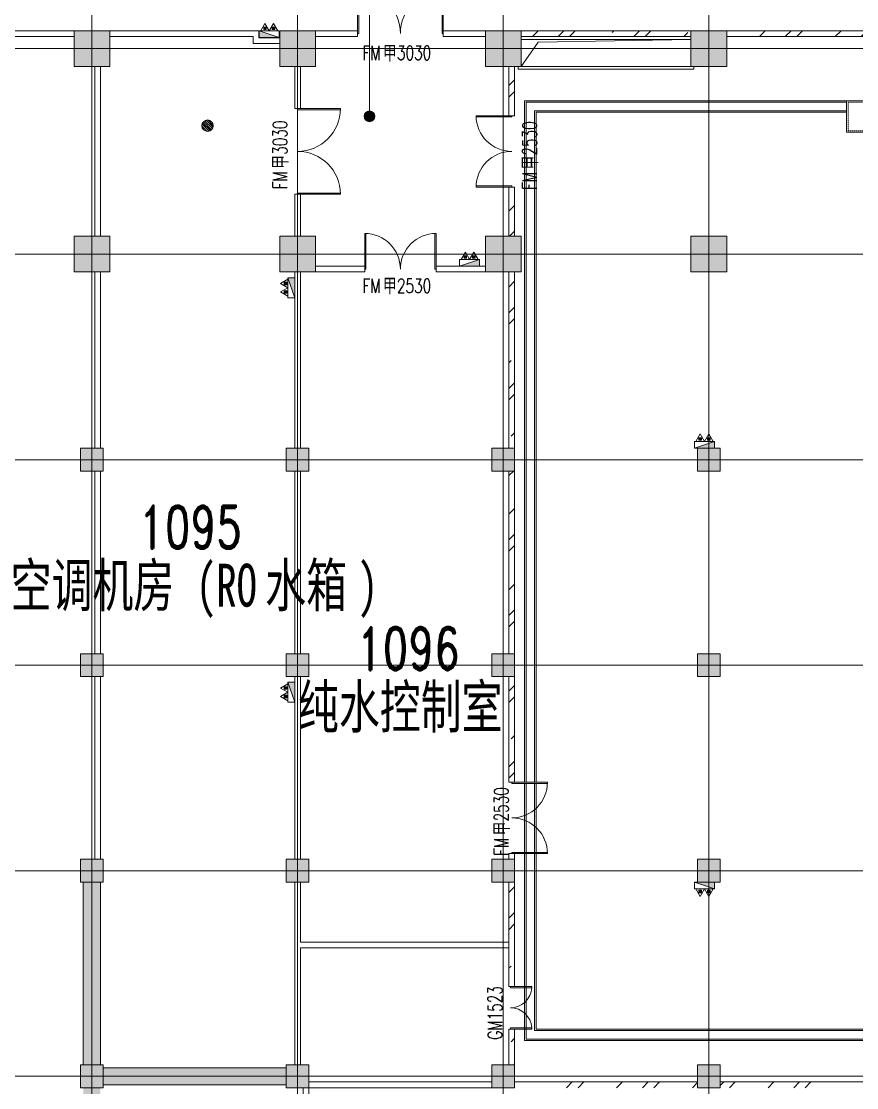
# Model space of a CAD drawing. Header units: millimetres. Extents: x -76632 to 443185, y -33181 to 192400.
# Drawn here: x 91130 to 120375, y 78800 to 116156 of the extents above; entities that cross this region are included whole.
import ezdxf

# ---------------------------------------------------------------- set-up
doc = ezdxf.new("R2010")
doc.units = ezdxf.units.MM
doc.linetypes.add('划线', pattern=[6.36, 3.18, -3.18])
doc.linetypes.add('轴网线', pattern=[22.04, 18.38, -1.83, 0, -1.83])
doc.layers.get('0').update_dxf_attribs({"color": 8})
doc.layers.get('Defpoints').update_dxf_attribs({"color": 8})
for name, color, linetype, lineweight in [('A-ANNO-DIMS', 8, 'Continuous', 9), ('A-AREA-IDEN', 8, 'Continuous', 9), ('A-DETL-GENF', 8, 'Continuous', 18), ('A-DOOR', 8, 'Continuous', 5), ('A-DOOR-IDEN', 8, 'Continuous', 9), ('A-DOOR-OPNG', 8, 'Continuous', 5), ('A-GENM', 8, 'Continuous', 5), ('A-WALL', 8, 'Continuous', 5), ('A-WALL-PATT', 8, 'Continuous', 9), ('L-SITE', 8, 'Continuous', 5), ('M-EQPM', 8, 'Continuous', 5), ('P-PIPE', 8, 'Continuous', 5), ('S-BEAM', 8, 'Continuous', 5), ('S-COLS', 8, 'Continuous', 5), ('S-GRID', 8, 'Continuous', 9)]:
    doc.layers.add(name, color=color, linetype=linetype, lineweight=lineweight)
doc.styles.add('RomanD', font='romand__.ttf', dxfattribs={"width": 0.7, "height": 1500})
doc.styles.add('RomanD_1', font='romand__.ttf', dxfattribs={"width": 0.7, "height": 500})
doc.styles.add('RomanD_6', font='romand__.ttf', dxfattribs={"width": 0.65, "height": 350})
doc.styles.add('仿宋_2', font='simfang.ttf', dxfattribs={"width": 0.7, "height": 1500})
doc.styles.add('微软雅黑', font='Microsoft YaHei.ttf', dxfattribs={"width": 0.7, "height": 500})
doc.dimstyles.new('0_5', dxfattribs={"dimscale": 304.8, "dimtxt": 351.251157, "dimasz": 0, "dimexe": 0.82021, "dimexo": 0.0625, "dimgap": 0, "dimtad": 1, "dimdec": 0, "dimzin": 0, "dimdsep": 46, "dimtxsty": 'RomanD_6', "dimblk1": 'NONE', "dimblk2": 'NONE', "dimsah": 1, "dimcen": 0.09, "dimazin": 0, "dimtfac": 1, "dimtdec": 4, "dimtix": 1, "dimtmove": 0, "dimatfit": 3, "dimfxl": 0.82021, "dimfxlon": 1, "dimtvp": 1, "dimtolj": 1, "dimtzin": 0, "dimlwd": 18, "dimlwe": 18, "dimarcsym": 2})
doc.dimstyles.new('0_7mm', dxfattribs={"dimscale": 304.8, "dimtxt": 351.251157, "dimasz": 0.82021, "dimexe": 1.64042, "dimexo": 0.0625, "dimgap": 0, "dimtad": 1, "dimdec": 0, "dimzin": 0, "dimdsep": 46, "dimtxsty": 'RomanD_6', "dimblk1": 'OBLIQUE', "dimblk2": 'OBLIQUE', "dimsah": 1, "dimcen": 0.09, "dimazin": 0, "dimtfac": 1, "dimtdec": 4, "dimtix": 1, "dimtmove": 0, "dimatfit": 3, "dimfxl": 1.64042, "dimfxlon": 1, "dimtvp": 1, "dimtolj": 1, "dimtzin": 0, "dimlwd": 18, "dimlwe": 18, "dimarcsym": 2})
pattern_1 = [(45, (-4e-09, 0), (-1325.825, 1325.825), []), (45, (-4e-09, 400), (-1325.825, 1325.825), []), (45, (-4e-09, 1300), (-1325.825, 1325.825), [1875, -625])]

# ---------------------------------------------------------------- blocks, each defined once
blk = doc.blocks.new('X-ST-F3-01-C-001_HLP2_rvt-1-LAY-1F-1_500-A')
at = {"layer": 'S-COLS', "true_color": 0x808080}
for points in [[(94225, 114575), (94225, 115825), (92975, 115825), (92975, 114575), (93900, 114575)], [(100735, 114575), (101425, 114575), (101425, 115825), (100175, 115825), (100175, 114575)], [(108625, 114575), (108625, 115825), (107375, 115825), (107375, 114575)], [(114575, 114575), (115825, 114575), (115825, 115825), (114575, 115825), (114575, 114773)], [(94225, 107375), (94225, 108625), (92975, 108625), (92975, 107375), (93900, 107375)], [(101425, 107375), (101425, 108625), (100175, 108625), (100175, 107375), (100900, 107375)], [(108400, 107375), (108625, 107375), (108625, 108625), (107375, 108625), (107375, 107375), (108200, 107375)], [(115825, 107375), (115825, 108625), (114575, 108625), (114575, 107375)], [(93300, 100400), (94000, 100400), (94000, 101200), (93200, 101200), (93200, 100400)], [(100900, 100400), (101200, 100400), (101200, 101200), (100400, 101200), (100400, 100400), (100759, 100400)], [(108400, 100400), (108400, 101200), (107600, 101200), (107600, 100400), (108322, 100400)], [(115600, 100400), (115600, 101200), (114800, 101200), (114800, 100400)], [(94000, 93200), (94000, 94000), (93200, 94000), (93200, 93200), (93900, 93200)], [(100821, 93200), (101200, 93200), (101200, 94000), (100400, 94000), (100400, 93200), (100735, 93200)], [(107600, 93200), (108400, 93200), (108400, 94000), (107600, 94000), (107600, 93474)], [(114800, 93200), (115600, 93200), (115600, 94000), (114800, 94000), (114800, 93474)], [(93300, 86000), (94000, 86000), (94000, 86800), (93200, 86800), (93200, 86000)], [(100400, 86000), (101200, 86000), (101200, 86800), (100400, 86800), (100400, 86400)], [(108200, 86000), (108400, 86000), (108400, 86800), (107600, 86800), (107600, 86000)], [(115600, 86000), (115600, 86800), (114800, 86800), (114800, 86000)], [(94000, 78800), (94000, 79600), (93200, 79600), (93200, 78800), (93900, 78800)], [(100400, 78800), (101200, 78800), (101200, 79600), (100400, 79600), (100400, 78900)], [(107600, 78800), (108400, 78800), (108400, 79600), (107600, 79600), (107600, 78983)], [(114800, 78800), (115600, 78800), (115600, 79600), (114800, 79600), (114800, 78876)]]:
    blk.add_hatch(color=8, dxfattribs=at).paths.add_polyline_path(points, flags=0)
at = {"layer": 'S-COLS', "color": 7, "lineweight": 9}
for p, q in [((94225, 115825), (92975, 115825)), ((92975, 115825), (92975, 114575)), ((94225, 114575), (94225, 115825)), ((101425, 115825), (100175, 115825)), ((100175, 115825), (100175, 114575)), ((101425, 114575), (101425, 115825)), ((108625, 115825), (107375, 115825)), ((107375, 115825), (107375, 114575)), ((108625, 114575), (108625, 115825)), ((115825, 115825), (114575, 115825)), ((114575, 115825), (114575, 114575)), ((115825, 114575), (115825, 115825)), ((92975, 114575), (94225, 114575)), ((100175, 114575), (101425, 114575)), ((107375, 114575), (108625, 114575)), ((114575, 114575), (115825, 114575)), ((94225, 108625), (92975, 108625)), ((92975, 108625), (92975, 107375)), ((94225, 107375), (94225, 108625)), ((101425, 108625), (100175, 108625)), ((100175, 108625), (100175, 107375)), ((101425, 107375), (101425, 108625)), ((108625, 108625), (107375, 108625)), ((107375, 108625), (107375, 107375)), ((108625, 107375), (108625, 108625)), ((115825, 108625), (114575, 108625)), ((114575, 108625), (114575, 107375)), ((115825, 107375), (115825, 108625)), ((92975, 107375), (94225, 107375)), ((100175, 107375), (101425, 107375)), ((107375, 107375), (108625, 107375)), ((114575, 107375), (115825, 107375)), ((94000, 101200), (93200, 101200)), ((93200, 101200), (93200, 100400)), ((94000, 100400), (94000, 101200)), ((101200, 101200), (100400, 101200)), ((100400, 101200), (100400, 100400)), ((101200, 100400), (101200, 101200)), ((108400, 101200), (107600, 101200)), ((107600, 101200), (107600, 100400)), ((108400, 100400), (108400, 101200)), ((115600, 101200), (114800, 101200)), ((114800, 101200), (114800, 100400)), ((115600, 100400), (115600, 101200)), ((93200, 100400), (94000, 100400)), ((100400, 100400), (101200, 100400)), ((107600, 100400), (108400, 100400)), ((114800, 100400), (115600, 100400)), ((94000, 94000), (93200, 94000)), ((93200, 94000), (93200, 93200)), ((94000, 93200), (94000, 94000)), ((101200, 94000), (100400, 94000)), ((100400, 94000), (100400, 93200)), ((101200, 93200), (101200, 94000)), ((108400, 94000), (107600, 94000)), ((107600, 94000), (107600, 93200)), ((108400, 93200), (108400, 94000)), ((115600, 94000), (114800, 94000)), ((114800, 94000), (114800, 93200)), ((115600, 93200), (115600, 94000)), ((93200, 93200), (94000, 93200)), ((100400, 93200), (101200, 93200)), ((107600, 93200), (108400, 93200)), ((114800, 93200), (115600, 93200)), ((94000, 86800), (93200, 86800)), ((93200, 86800), (93200, 86000)), ((94000, 86000), (94000, 86800)), ((101200, 86800), (100400, 86800)), ((100400, 86800), (100400, 86000)), ((101200, 86000), (101200, 86800)), ((108400, 86800), (107600, 86800)), ((107600, 86800), (107600, 86000)), ((108400, 86000), (108400, 86800)), ((115600, 86800), (114800, 86800)), ((114800, 86800), (114800, 86000)), ((115600, 86000), (115600, 86800)), ((93200, 86000), (94000, 86000)), ((100400, 86000), (101200, 86000)), ((107600, 86000), (108400, 86000)), ((114800, 86000), (115600, 86000)), ((94000, 79600), (93200, 79600)), ((93200, 79600), (93200, 78800)), ((94000, 78800), (94000, 79600)), ((101200, 79600), (100400, 79600)), ((100400, 79600), (100400, 78800)), ((101200, 78800), (101200, 79600)), ((108400, 79600), (107600, 79600)), ((107600, 79600), (107600, 78800)), ((108400, 78800), (108400, 79600)), ((115600, 79600), (114800, 79600)), ((114800, 79600), (114800, 78800)), ((115600, 78800), (115600, 79600)), ((93200, 78800), (94000, 78800)), ((100400, 78800), (101200, 78800)), ((107600, 78800), (108400, 78800)), ((114800, 78800), (115600, 78800))]:
    blk.add_line(p, q, dxfattribs=at)
blk = doc.blocks.new('参数化集水井 - 标准-V4-LAY-1F-1_500-A')
at = {"layer": 'L-SITE'}
for p, q in [((-550, 550), (550, 550)), ((-550, 550), (-550, -550)), ((550, -550), (-550, -550))]:
    blk.add_line(p, q, dxfattribs=at)
at = {"layer": 'L-SITE', "linetype": '划线'}
for p, q in [((500, 500), (-500, 500)), ((-500, 500), (-500, -500)), ((500, -500), (500, 500)), ((-500, -500), (500, -500))]:
    blk.add_line(p, q, dxfattribs=at)
blk = doc.blocks.new('双扇平开防火门_带观察窗 - FM甲2530-4644473-LAY-1F-1_500-A')
at = {"layer": 'A-DOOR'}
for p, q in [((-1250, 0), (-1250, 1250)), ((-1250, 1250), (-1210, 1250)), ((-1250, 1250), (-1250, 1050)), ((-1210, 1250), (-1250, 1250)), ((-1210, 1250), (-1210, 0)), ((-1210, 1050), (-1210, 1250)), ((1250, 1250), (1210, 1250)), ((1210, 1250), (1210, 0)), ((1250, 1250), (1210, 1250)), ((1210, 1250), (1210, 1050)), ((1250, 0), (1250, 1250)), ((1250, 1050), (1250, 1250)), ((-1250, 1050), (-1250, 850)), ((-1250, 850), (-1250, 0)), ((-1210, 850), (-1210, 1050)), ((-1210, 0), (-1210, 850)), ((1210, 1050), (1210, 850)), ((1210, 850), (1210, 0)), ((1250, 850), (1250, 1050)), ((1250, 0), (1250, 850)), ((-1210, 0), (-1250, 0)), ((-1250, 0), (-1210, 0)), ((1210, 0), (1250, 0)), ((1210, 0), (1250, 0))]:
    blk.add_line(p, q, dxfattribs=at)
for centre, start, end in [((-1250, 0), 0, 90), ((1250, 0), 90, 180)]:
    blk.add_arc(centre, 1250, start, end, dxfattribs=at)
at = {"layer": 'A-DOOR-OPNG'}
for p, q in [((-1250, 100), (-1250, -100)), ((1250, 100), (1250, -100))]:
    blk.add_line(p, q, dxfattribs=at)
blk = doc.blocks.new('双扇平开防火门_带观察窗 - FM甲3030-4644577-LAY-1F-1_500-A')
at = {"layer": 'A-DOOR'}
for p, q in [((-1500, 0), (-1500, 1500)), ((-1500, 1500), (-1460, 1500)), ((-1500, 1500), (-1500, 1300)), ((-1460, 1500), (-1500, 1500)), ((-1460, 1500), (-1460, 0)), ((-1460, 1300), (-1460, 1500)), ((1500, 1500), (1460, 1500)), ((1460, 1500), (1460, 0)), ((1500, 1500), (1460, 1500)), ((1460, 1500), (1460, 1300)), ((1500, 0), (1500, 1500)), ((1500, 1300), (1500, 1500)), ((-1500, 1300), (-1500, 1100)), ((-1460, 1100), (-1460, 1300)), ((1460, 1300), (1460, 1100)), ((1500, 1100), (1500, 1300)), ((-1500, 1100), (-1500, 0)), ((-1460, 0), (-1460, 1100)), ((1460, 1100), (1460, 0)), ((1500, 0), (1500, 1100)), ((-1460, 0), (-1500, 0)), ((-1500, 0), (-1460, 0)), ((1460, 0), (1500, 0)), ((1460, 0), (1500, 0))]:
    blk.add_line(p, q, dxfattribs=at)
for centre, start, end in [((-1500, 0), 0, 90), ((1500, 0), 90, 180)]:
    blk.add_arc(centre, 1500, start, end, dxfattribs=at)
at = {"layer": 'A-DOOR-OPNG'}
for p, q in [((-1500, 100), (-1500, -100)), ((1500, 100), (1500, -100))]:
    blk.add_line(p, q, dxfattribs=at)
blk = doc.blocks.new('双扇平开防火门_带观察窗 - FM甲3030-4643167-LAY-1F-1_500-A')
at = {"layer": 'A-DOOR'}
for p, q in [((-1460, 0), (-1500, 0)), ((-1500, 0), (-1500, -1500)), ((-1500, 0), (-1460, 0)), ((-1500, -1100), (-1500, 0)), ((-1460, -1500), (-1460, 0)), ((-1460, 0), (-1460, -1100)), ((1460, -1500), (1460, 0)), ((1460, 0), (1500, 0)), ((1500, 0), (1500, -1500)), ((1460, 0), (1500, 0)), ((1460, -1100), (1460, 0)), ((1500, 0), (1500, -1100)), ((-1500, -1300), (-1500, -1100)), ((-1460, -1100), (-1460, -1300)), ((1460, -1300), (1460, -1100)), ((1500, -1100), (1500, -1300)), ((-1500, -1500), (-1500, -1300)), ((-1460, -1300), (-1460, -1500)), ((1460, -1500), (1460, -1300)), ((1500, -1300), (1500, -1500)), ((-1500, -1500), (-1460, -1500)), ((-1460, -1500), (-1500, -1500)), ((1500, -1500), (1460, -1500)), ((1500, -1500), (1460, -1500))]:
    blk.add_line(p, q, dxfattribs=at)
for centre, start, end in [((-1500, 0), 270, 360), ((1500, 0), 180, 270)]:
    blk.add_arc(centre, 1500, start, end, dxfattribs=at)
at = {"layer": 'A-DOOR-OPNG'}
for p, q in [((-1500, -100), (-1500, 100)), ((1500, -100), (1500, 100))]:
    blk.add_line(p, q, dxfattribs=at)
blk = doc.blocks.new('双扇平开防火门_带观察窗 - FM甲2530-4642858-LAY-1F-1_500-A')
at = {"layer": 'A-DOOR'}
for p, q in [((-1250, 0), (-1250, 1250)), ((-1250, 1250), (-1210, 1250)), ((-1250, 1250), (-1250, 1050)), ((-1210, 1250), (-1250, 1250)), ((-1210, 1250), (-1210, 0)), ((-1210, 1050), (-1210, 1250)), ((1250, 1250), (1210, 1250)), ((1210, 1250), (1210, 0)), ((1250, 1250), (1210, 1250)), ((1210, 1250), (1210, 1050)), ((1250, 0), (1250, 1250)), ((1250, 1050), (1250, 1250)), ((-1250, 1050), (-1250, 850)), ((-1250, 850), (-1250, 0)), ((-1210, 850), (-1210, 1050)), ((-1210, 0), (-1210, 850)), ((1210, 1050), (1210, 850)), ((1210, 850), (1210, 0)), ((1250, 850), (1250, 1050)), ((1250, 0), (1250, 850)), ((-1210, 0), (-1250, 0)), ((-1250, 0), (-1210, 0)), ((1210, 0), (1250, 0)), ((1210, 0), (1250, 0))]:
    blk.add_line(p, q, dxfattribs=at)
for centre, start, end in [((-1250, 0), 0, 90), ((1250, 0), 90, 180)]:
    blk.add_arc(centre, 1250, start, end, dxfattribs=at)
at = {"layer": 'A-DOOR-OPNG'}
for p, q in [((-1250, 100), (-1250, -100)), ((1250, 100), (1250, -100))]:
    blk.add_line(p, q, dxfattribs=at)
blk = doc.blocks.new('楼板洞口-A - WW-翻边100mm-3490096-LAY-1F-1_500-A')
at = {"layer": 'A-GENM'}
for p, q in [((0, 950), (5950, 950)), ((5950, 950), (0, 950)), ((0, 0), (595, 855)), ((595, 855), (5950, 950)), ((-100, -100), (-100, 0)), ((5950, 0), (0, 0)), ((0, 0), (5950, 0)), ((6050, 0), (6050, -100)), ((6050, -100), (-100, -100))]:
    blk.add_line(p, q, dxfattribs=at)
blk = doc.blocks.new('双扇平开门1 - GM1523-4120994-LAY-1F-1_500-A')
at = {"layer": 'A-DOOR'}
for p, q in [((-700, 50), (-750, 50)), ((-750, 50), (-750, -700)), ((-700, -700), (-700, 50)), ((700, 50), (750, 50)), ((700, -700), (700, 50)), ((750, 50), (750, -700)), ((-750, -700), (-700, -700)), ((750, -700), (700, -700))]:
    blk.add_line(p, q, dxfattribs=at)
for centre, start, end in [((-750, 50), 273.8141, 0), ((750, 50), 180, 266.1859)]:
    blk.add_arc(centre, 752, start, end, dxfattribs=at)
blk = doc.blocks.new('室内消火栓箱_带灭火器__左右式_ - SG24D65-P-4294461-LAY-1F-1_500-A')
at = {"layer": 'A-DETL-GENF', "lineweight": 5}
blk.add_hatch(color=256, dxfattribs=at).paths.add_polyline_path([(-350, -240), (350, 0), (-350, 0), (-350, -128)], flags=0)
h = blk.add_hatch(color=256, dxfattribs=at)
h.paths.add_polyline_path([(-105, -370), (-105, -280), (-195, -280), (-195, -370)], flags=0)
h.paths.add_polyline_path([(195, -370), (195, -280), (105, -280), (105, -370)], flags=0)
for p, q in [((350, 0), (-350, 0)), ((-350, -240), (350, 0)), ((-350, -240), (-350, 0)), ((-350, 0), (-350, -240)), ((-350, -240), (350, 0)), ((350, 0), (-350, 0)), ((-350, -240), (350, -240)), ((-300, -240), (-150, -500)), ((-105, -280), (-195, -280)), ((-195, -280), (-195, -370)), ((-195, -370), (-105, -370)), ((0, -240), (-150, -500)), ((-105, -370), (-105, -280)), ((0, -240), (150, -500)), ((195, -280), (105, -280)), ((105, -280), (105, -370)), ((105, -370), (195, -370)), ((300, -240), (150, -500)), ((195, -370), (195, -280))]:
    blk.add_line(p, q, dxfattribs=at)
at = {"layer": 'M-EQPM'}
blk.add_line((350, 0), (350, -240), dxfattribs=at)
blk = doc.blocks.new('室内消火栓箱_带灭火器__左右式_ - SG24D65-P-V94-LAY-1F-1_500-A')
at = {"layer": 'A-DETL-GENF', "lineweight": 5}
blk.add_hatch(color=256, dxfattribs=at).paths.add_polyline_path([(350, 0), (-350, 0), (-350, -240), (250, -34)], flags=0)
h = blk.add_hatch(color=256, dxfattribs=at)
h.paths.add_polyline_path([(195, -370), (195, -280), (105, -280), (105, -370)], flags=0)
h.paths.add_polyline_path([(-105, -370), (-105, -280), (-195, -280), (-195, -370)], flags=0)
for p, q in [((-350, -240), (350, 0)), ((-350, -240), (-350, 0)), ((-350, 0), (-350, -240)), ((-350, -240), (350, 0)), ((350, 0), (250, 0)), ((350, 0), (250, 0)), ((-350, -240), (350, -240)), ((-300, -240), (-150, -500)), ((-105, -280), (-195, -280)), ((-195, -280), (-195, -370)), ((-195, -370), (-105, -370)), ((0, -240), (-150, -500)), ((-105, -370), (-105, -280)), ((0, -240), (150, -500)), ((195, -280), (105, -280)), ((105, -280), (105, -370)), ((105, -370), (195, -370)), ((300, -240), (150, -500)), ((195, -370), (195, -280))]:
    blk.add_line(p, q, dxfattribs=at)
at = {"layer": 'M-EQPM'}
blk.add_line((350, 0), (350, -240), dxfattribs=at)
blk = doc.blocks.new('室内消火栓箱_带灭火器__左右式_ - SG24D65-P-V96-LAY-1F-1_500-A')
at = {"layer": 'A-DETL-GENF', "lineweight": 5}
blk.add_hatch(color=256, dxfattribs=at).paths.add_polyline_path([(-350, 240), (-350, 0), (350, 0), (65, 98)], flags=0)
h = blk.add_hatch(color=256, dxfattribs=at)
h.paths.add_polyline_path([(-195, 370), (-195, 280), (-105, 280), (-105, 370)], flags=0)
h.paths.add_polyline_path([(105, 370), (105, 280), (195, 280), (195, 370)], flags=0)
for p, q in [((-300, 240), (-150, 500)), ((0, 240), (-150, 500)), ((0, 240), (150, 500)), ((300, 240), (150, 500)), ((-350, 240), (350, 240)), ((-350, 240), (350, 0)), ((-350, 240), (-350, 0)), ((-350, 240), (350, 0)), ((-350, 0), (-350, 240)), ((-195, 370), (-105, 370)), ((-195, 280), (-195, 370)), ((-105, 280), (-195, 280)), ((-105, 370), (-105, 280)), ((105, 280), (105, 370)), ((105, 370), (195, 370)), ((195, 280), (105, 280)), ((195, 370), (195, 280)), ((350, 0), (250, 0)), ((350, 0), (250, 0))]:
    blk.add_line(p, q, dxfattribs=at)
at = {"layer": 'M-EQPM'}
blk.add_line((350, 0), (350, 240), dxfattribs=at)
blk = doc.blocks.new('室内消火栓箱_带灭火器__左右式_ - SG24D65-P-4299218-LAY-1F-1_500-A')
at = {"layer": 'A-DETL-GENF', "lineweight": 5}
blk.add_hatch(color=256, dxfattribs=at).paths.add_polyline_path([(-350, 240), (-350, 0), (350, 0), (-283, 217)], flags=0)
h = blk.add_hatch(color=256, dxfattribs=at)
h.paths.add_polyline_path([(-195, 370), (-195, 280), (-105, 280), (-105, 370), (-130, 370)], flags=0)
h.paths.add_polyline_path([(150, 370), (105, 370), (105, 280), (195, 280), (195, 370)], flags=0)
for p, q in [((-300, 240), (-150, 500)), ((0, 240), (-150, 500)), ((0, 240), (150, 500)), ((300, 240), (150, 500)), ((-350, 240), (350, 240)), ((-350, 240), (350, 0)), ((-350, 240), (-350, 0)), ((-350, 240), (350, 0)), ((-350, 0), (-350, 240)), ((-195, 370), (-105, 370)), ((-195, 280), (-195, 370)), ((-105, 280), (-195, 280)), ((-105, 370), (-105, 280)), ((105, 280), (105, 370)), ((105, 370), (195, 370)), ((195, 280), (105, 280)), ((195, 370), (195, 280)), ((350, 0), (-350, 0)), ((350, 0), (-350, 0))]:
    blk.add_line(p, q, dxfattribs=at)
at = {"layer": 'M-EQPM'}
blk.add_line((350, 0), (350, 240), dxfattribs=at)
blk = doc.blocks.new('圆形地漏_固定_2 - 热轧钢管-3953174-LAY-1F-1_500-A')
at = {"layer": 'A-GENM'}
for p, q in [((-193, 52), (52, -193)), ((102, -172), (-172, 102)), ((-141, 141), (141, -141)), ((172, -102), (-102, 172)), ((193, -52), (-52, 193)), ((13, 200), (200, 13)), ((-13, -200), (-200, -13))]:
    blk.add_line(p, q, dxfattribs=at)
blk.add_circle((0, 0), 200, dxfattribs=at)
at = {"layer": 'P-PIPE'}
for start, end in [(0, 180), (180, 0)]:
    blk.add_arc((0, 0), 200, start, end, dxfattribs=at)
blk = doc.blocks.new('*D1431')
at = {"layer": 'A-ANNO-DIMS', "color": 0, "lineweight": 18, "transparency": 16777216}
for p, q in [((19261, 131300), (19742, 131300)), ((19492, 130200), (19492, 131300)), ((19261, 130200), (19742, 130200)), ((259200, 4470), (259200, 4951)), ((264000, 4470), (264000, 4951)), ((259200, 4701), (264000, 4701))]:
    blk.add_line(p, q, dxfattribs=at)
at = {"layer": 'Defpoints', "color": 0, "transparency": 16777216}
for p in [(19242, 131300), (19492, 131300), (19242, 130200), (264000, 4701), (259200, 4451), (264000, 4451)]:
    blk.add_point(p, dxfattribs=at)
at = {"layer": 'A-ANNO-DIMS', "color": 0, "lineweight": 18, "transparency": 16777216, "insert": (19317, 130750), "char_height": 350, "width": 972.7, "attachment_point": 5, "rotation": 90, "style": 'RomanD_6'}
blk.add_mtext('\\A1;1100', dxfattribs=at)
at = {"layer": 'A-ANNO-DIMS', "color": 0, "lineweight": 18, "transparency": 16777216, "insert": (261600, 4876), "char_height": 350, "width": 972.7, "attachment_point": 5, "style": 'RomanD_6'}
blk.add_mtext('\\A1;4800', dxfattribs=at)
blk = doc.blocks.new('_None')
blk = doc.blocks.new('*D1432')
at = {"layer": 'A-ANNO-DIMS', "color": 0, "lineweight": 18, "transparency": 16777216}
for p, q in [((19261, 133750), (19742, 133750)), ((19492, 131300), (19492, 133750)), ((19261, 131300), (19742, 131300)), ((260638, 2650), (261119, 2650)), ((260869, 1700), (260869, 2650)), ((261100, 1700), (260619, 1700))]:
    blk.add_line(p, q, dxfattribs=at)
at = {"layer": 'Defpoints', "color": 0, "transparency": 16777216}
for p in [(19242, 133750), (19492, 133750), (19242, 131300), (260619, 2650), (260869, 2650), (261119, 1700)]:
    blk.add_point(p, dxfattribs=at)
at = {"layer": 'A-ANNO-DIMS', "color": 0, "lineweight": 18, "transparency": 16777216, "char_height": 350, "attachment_point": 5, "rotation": 90, "style": 'RomanD_6'}
for s, insert, width in [('\\A1;2450', (19317, 132525), 972.7), ('\\A1;950', (260694, 2175), 729.52)]:
    blk.add_mtext(s, dxfattribs=dict(at, insert=insert, width=width))
blk = doc.blocks.new('_Oblique')
at = {"color": 0, "linetype": 'ByBlock', "lineweight": -2}
blk.add_line((-0.5, -0.5), (0.5, 0.5), dxfattribs=at)
blk = doc.blocks.new('*D1435')
at = {"layer": 'A-ANNO-DIMS', "color": 0, "lineweight": 18, "transparency": 16777216}
for p, q in [((36400, 122962), (36400, 123443)), ((37400, 122962), (37400, 123443)), ((36400, 123193), (37400, 123193)), ((142908, 4300), (141928, 4300)), ((142428, 4300), (142428, -550)), ((142908, -550), (141928, -550))]:
    blk.add_line(p, q, dxfattribs=at)
at = {"layer": 'Defpoints', "color": 0, "transparency": 16777216}
for p in [(36400, 122943), (37400, 123193), (37400, 122943), (142928, 4300), (142428, -550), (142928, -550)]:
    blk.add_point(p, dxfattribs=at)
at = {"layer": 'A-ANNO-DIMS', "color": 0, "lineweight": 18, "transparency": 16777216, "xscale": 250, "yscale": 250, "zscale": 250}
for p, rotation in [((142428, 4300), 90), ((142428, -550), 270)]:
    blk.add_blockref('_Oblique', p, dxfattribs=dict(at, rotation=rotation))
at = {"layer": 'A-ANNO-DIMS', "color": 0, "lineweight": 18, "transparency": 16777216, "insert": (36900, 123368), "char_height": 350, "width": 972.7, "attachment_point": 5, "style": 'RomanD_6'}
blk.add_mtext('\\A1;1000', dxfattribs=at)
at = {"layer": 'A-ANNO-DIMS', "color": 0, "lineweight": 18, "transparency": 16777216, "insert": (142253, 1875), "char_height": 350, "width": 972.7, "attachment_point": 5, "rotation": 90, "style": 'RomanD_6'}
blk.add_mtext('\\A1;4850', dxfattribs=at)

msp = doc.modelspace()

# ---------------------------------------------------------------- hatches: boundary and pattern name
at = {"layer": 'A-AREA-IDEN', "lineweight": 18, "transparency": 33554687}
h = msp.add_hatch(color=256, dxfattribs=at)
edge = h.paths.add_edge_path(flags=0)
edge.add_arc((103317.7, 112827.5), 187.5, 0, 360)
at = {"layer": 'A-WALL-PATT', "lineweight": 5, "transparency": 33554687}
h = msp.add_hatch(dxfattribs=at)
h.set_pattern_fill('FP_10', color=256, style=0, pattern_type=2)
h.set_pattern_definition(pattern_1)
h.paths.add_polyline_path([(113653.9, 115625), (114575, 115625), (114575, 115825), (108625, 115825), (108625, 115625), (112088.7, 115625)], flags=0)
h.paths.add_polyline_path([(115825, 115625), (121125, 115625), (121125, 115825), (115825, 115825), (115825, 115629.5)], flags=0)
h = msp.add_hatch(dxfattribs=at)
h.set_pattern_fill('FP_10', color=256, style=0, pattern_type=2)
h.set_pattern_definition(pattern_1)
h.paths.add_polyline_path([(108400, 108625), (108400, 110350), (108200, 110350), (108200, 108625), (108275.7, 108625)], flags=0)
h.paths.add_polyline_path([(108400, 112850), (108400, 114575), (108200, 114575), (108200, 112850)], flags=0)
h = msp.add_hatch(dxfattribs=at)
h.set_pattern_fill('FP_10', color=256, style=0, pattern_type=2)
h.set_pattern_definition(pattern_1)
h.paths.add_polyline_path([(108400, 79600), (108400, 80850), (108200, 80850), (108200, 79600), (108264.9, 79600)], flags=0)
h.paths.add_polyline_path([(108400, 82350), (108400, 86000), (108200, 86000), (108200, 82350)], flags=0)
h.paths.add_polyline_path([(108200, 86800), (108400, 86800), (108400, 87000), (108200, 87000)], flags=0)
h.paths.add_polyline_path([(108200, 89500), (108400, 89500), (108400, 93200), (108200, 93200)], flags=0)
h.paths.add_polyline_path([(108400, 94000), (108400, 100400), (108200, 100400), (108200, 94000), (108250.3, 94000)], flags=0)
h.paths.add_polyline_path([(108400, 101200), (108400, 107375), (108200, 107375), (108200, 101200), (108330.9, 101200)], flags=0)
h = msp.add_hatch(color=256, dxfattribs=at)
h.paths.add_polyline_path([(93300, 72400), (93900, 72400), (93900, 78800), (93300, 78800)], flags=0)
h.paths.add_polyline_path([(93300, 79600), (93900, 79600), (93900, 86000), (93300, 86000)], flags=0)
msp.add_hatch(color=256, dxfattribs=at).paths.add_polyline_path([(100400, 78900), (100400, 79500), (94000, 79500), (94000, 78900)], flags=0)
h = msp.add_hatch(dxfattribs=at)
h.set_pattern_fill('FP_10', color=256, style=0, pattern_type=2)
h.set_pattern_definition(pattern_1)
h.paths.add_polyline_path([(112088.7, 78800), (114800, 78800), (114800, 79000), (108400, 79000), (108400, 78800)], flags=0)
h.paths.add_polyline_path([(125401.9, 78800), (129200, 78800), (129200, 79000), (122800, 79000), (122800, 78800), (123442.5, 78800)], flags=0)
h.paths.add_polyline_path([(130300, 78800), (136400, 78800), (136400, 79000), (130000, 79000), (130000, 78800)], flags=0)
h.paths.add_polyline_path([(118700, 78800), (122000, 78800), (122000, 79000), (115600, 79000), (115600, 78800)], flags=0)

# ---------------------------------------------------------------- linework, layer by layer
at = {"layer": 'A-AREA-IDEN', "lineweight": 18, "transparency": 33554687}
msp.add_line((103317.7, 112827.5), (103317.7, 117018), dxfattribs=at)
msp.add_circle((103317.7, 112827.5), 187.5, dxfattribs=at)
at = {"layer": 'A-WALL', "lineweight": 9, "transparency": 33554687}
for p, q in [((92975, 115825), (87025, 115825)), ((99445, 115825), (94225, 115825)), ((99445, 115625), (99445, 115825)), ((102900, 115825), (101425, 115825)), ((102900, 115625), (102900, 115825)), ((107375, 115825), (105900, 115825)), ((105900, 115825), (105900, 115625)), ((114575, 115825), (108625, 115825)), ((121775, 115825), (115825, 115825)), ((87025, 115625), (92975, 115625)), ((94225, 115625), (99245, 115625)), ((99245, 115625), (99245, 115375)), ((99445, 115575), (99445, 115625)), ((100175, 115575), (99445, 115575)), ((101425, 115625), (102900, 115625)), ((105900, 115625), (107375, 115625)), ((108625, 115625), (114575, 115625)), ((115825, 115625), (121125, 115625)), ((99245, 115375), (100175, 115375)), ((93700, 114575), (93700, 108625)), ((93900, 108625), (93900, 114575)), ((100700, 114575), (100700, 113100)), ((100900, 113100), (100900, 114575)), ((108200, 114575), (108200, 112850)), ((108400, 112850), (108400, 114575)), ((100700, 113100), (100900, 113100)), ((108200, 112850), (108400, 112850)), ((108400, 110350), (108200, 110350)), ((108200, 110350), (108200, 108625)), ((108400, 108625), (108400, 110350)), ((100900, 110100), (100700, 110100)), ((100700, 110100), (100700, 108625)), ((100900, 108625), (100900, 110100)), ((93700, 107375), (93700, 101200)), ((93900, 101200), (93900, 107375)), ((100700, 107375), (100700, 107175)), ((100900, 101200), (100900, 107375)), ((103150, 107575), (101425, 107575)), ((101425, 107375), (103150, 107375)), ((103150, 107375), (103150, 107575)), ((106475, 107575), (105650, 107575)), ((105650, 107575), (105650, 107375)), ((105650, 107375), (107375, 107375)), ((107375, 107575), (107175, 107575)), ((108200, 107375), (108200, 101200)), ((108400, 101200), (108400, 107375)), ((100700, 106475), (100700, 101200)), ((93700, 100400), (93700, 94000)), ((93900, 94000), (93900, 100400)), ((100700, 100400), (100700, 94000)), ((100900, 94000), (100900, 100400)), ((108200, 100400), (108200, 94000)), ((108400, 94000), (108400, 100400)), ((93700, 93200), (93700, 86800)), ((93900, 86800), (93900, 93200)), ((100700, 93200), (100700, 93000)), ((100900, 86800), (100900, 93200)), ((108200, 93200), (108200, 89500)), ((108400, 89500), (108400, 93200)), ((100700, 92300), (100700, 86800)), ((108200, 89500), (108400, 89500)), ((108400, 87000), (108200, 87000)), ((108200, 87000), (108200, 86800)), ((108400, 86800), (108400, 87000)), ((93300, 86000), (93300, 79600)), ((93900, 79600), (93900, 86000)), ((100700, 86000), (100700, 79600)), ((100900, 83900), (100900, 86000)), ((108200, 86000), (108200, 83900)), ((108400, 82350), (108400, 86000)), ((108200, 83900), (100900, 83900)), ((100900, 79600), (100900, 83700)), ((100900, 83700), (108200, 83700)), ((108200, 83700), (108200, 82350)), ((108200, 82350), (108400, 82350)), ((108400, 80850), (108200, 80850)), ((108200, 80850), (108200, 79600)), ((108400, 79600), (108400, 80850)), ((100400, 79500), (94000, 79500)), ((94000, 78900), (100400, 78900)), ((107600, 79000), (101200, 79000)), ((114800, 79000), (108400, 79000)), ((122000, 79000), (115600, 79000)), ((101000, 78800), (101000, 72400)), ((101200, 78800), (107600, 78800)), ((101200, 72400), (101200, 78800))]:
    msp.add_line(p, q, dxfattribs=at)
at = {"layer": 'A-WALL', "transparency": 33554687}
msp.add_line((108200, 83700), (108200, 83900), dxfattribs=at)
at = {"layer": 'S-BEAM', "transparency": 33554687}
for p, q in [((108750, 89500), (108750, 113375.3)), ((108750, 113375.3), (120025, 113375.3)), ((108800, 89500), (108800, 113325.3)), ((108800, 113325.3), (120025, 113325.3)), ((109100, 89500), (109100, 113025.3)), ((109100, 113025.3), (120025, 113025.3)), ((109150, 89500), (109150, 112975.3)), ((109150, 112975.3), (120025, 112975.3)), ((108750, 87040), (108750, 89460)), ((108800, 87040), (108800, 89460)), ((109100, 87040), (109100, 89460)), ((109150, 87040), (109150, 89460)), ((108750, 80450), (108750, 87000)), ((108800, 80500), (108800, 87000)), ((109100, 80800), (109100, 87000)), ((109150, 80850), (109150, 87000)), ((109100, 80800), (123650, 80800)), ((109150, 80850), (123650, 80850)), ((108750, 80450), (123650, 80450)), ((108800, 80500), (123650, 80500))]:
    msp.add_line(p, q, dxfattribs=at)
at = {"layer": 'S-GRID', "linetype": '轴网线', "transparency": 33554687}
for p, q in [((93600, -17706.2), (93600, 174400)), ((100800, -17706.2), (100800, 174400)), ((108000, -17706.2), (108000, 174400)), ((115200, -17706.2), (115200, 174400)), ((-16000, 115200), (308800, 115200)), ((-16000, 108000), (308800, 108000)), ((-16000, 100800), (308800, 100800)), ((-16000, 93600), (308800, 93600)), ((-16000, 86400), (308800, 86400)), ((-16000, 79200), (308800, 79200))]:
    msp.add_line(p, q, dxfattribs=at)

# ---------------------------------------------------------------- block references
at = {"lineweight": 5, "transparency": 33554687}
msp.add_blockref('X-ST-F3-01-C-001_HLP2_rvt-1-LAY-1F-1_500-A', (0, 0), dxfattribs=at)
at = {"layer": 'A-DOOR', "transparency": 33554687}
for name, p, rotation in [('双扇平开防火门_带观察窗 - FM甲3030-4643167-LAY-1F-1_500-A', (104400, 115725), 180), ('双扇平开防火门_带观察窗 - FM甲3030-4644577-LAY-1F-1_500-A', (100800, 111600), 270), ('双扇平开防火门_带观察窗 - FM甲2530-4644473-LAY-1F-1_500-A', (108300, 111600), 90), ('双扇平开防火门_带观察窗 - FM甲2530-4644473-LAY-1F-1_500-A', (108300, 88250), 270), ('双扇平开门1 - GM1523-4120994-LAY-1F-1_500-A', (108300, 81600), 90)]:
    msp.add_blockref(name, p, dxfattribs=dict(at, rotation=rotation))
msp.add_blockref('双扇平开防火门_带观察窗 - FM甲2530-4642858-LAY-1F-1_500-A', (104400, 107475), dxfattribs=at)
at = {"layer": 'A-GENM', "transparency": 33554687}
msp.add_blockref('楼板洞口-A - WW-翻边100mm-3490096-LAY-1F-1_500-A', (108625, 114575), dxfattribs=at)
at = {"layer": 'L-SITE', "transparency": 33554687}
msp.add_blockref('参数化集水井 - 标准-V4-LAY-1F-1_500-A', (120575, 112825), dxfattribs=at)
at = {"layer": 'M-EQPM', "transparency": 33554687}
msp.add_blockref('室内消火栓箱_带灭火器__左右式_ - SG24D65-P-4299218-LAY-1F-1_500-A', (99810, 115585), dxfattribs=at)
for name, p, rotation in [('室内消火栓箱_带灭火器__左右式_ - SG24D65-P-4294461-LAY-1F-1_500-A', (106825, 107575), 180), ('室内消火栓箱_带灭火器__左右式_ - SG24D65-P-4294461-LAY-1F-1_500-A', (100700, 106825), 270), ('室内消火栓箱_带灭火器__左右式_ - SG24D65-P-V94-LAY-1F-1_500-A', (115050, 101200), 180), ('室内消火栓箱_带灭火器__左右式_ - SG24D65-P-4294461-LAY-1F-1_500-A', (100700, 92650), 270), ('室内消火栓箱_带灭火器__左右式_ - SG24D65-P-V96-LAY-1F-1_500-A', (115050, 86000), 180)]:
    msp.add_blockref(name, p, dxfattribs=dict(at, rotation=rotation))
at = {"layer": 'P-PIPE', "transparency": 33554687}
msp.add_blockref('圆形地漏_固定_2 - 热轧钢管-3953174-LAY-1F-1_500-A', (97650, 112499.5), dxfattribs=at)

# ---------------------------------------------------------------- texts
at = {"layer": 'A-AREA-IDEN', "transparency": 33554687, "char_height": 1500, "attachment_point": 1}
for s, insert, width, style in [('1095', (95253, 99187.3), 4826.159, 'RomanD'), ('空调机房', (90755, 97153.1), 7856.537, '仿宋_2'), ('(RO', (97237.3, 97153.1), 2946.202, '仿宋_2'), ('水箱', (99668.2, 97153.1), 3928.269, '仿宋_2'), ('\\f仿宋|b0|i0|c134|p49|;\\W.7;)', (102909.3, 97153.1), 982.067, '仿宋_2'), ('1096', (102881.8, 94931.4), 4826.159, 'RomanD'), ('纯水控制室', (100814.5, 92897.3), 9820.672, '仿宋_2')]:
    msp.add_mtext(s, dxfattribs=dict(at, insert=insert, width=width, style=style))
at = {"layer": 'A-DOOR-IDEN', "transparency": 33554687, "char_height": 500, "attachment_point": 1}
for s, insert, width, style in [('FM', (103075.1, 115301.1), 869.831, 'RomanD_1'), ('\\f微软雅黑|b0|i0|c134|p34|;\\W.7;甲', (103792.8, 115301.1), 589.24, '微软雅黑'), ('3030', (104279, 115301.1), 1683.544, 'RomanD_1'), ('FM', (103075.1, 107141), 869.831, 'RomanD_1'), ('\\f微软雅黑|b0|i0|c134|p34|;\\W.7;甲', (103792.8, 107141), 589.24, '微软雅黑'), ('2530', (104279, 107141), 1683.544, 'RomanD_1')]:
    msp.add_mtext(s, dxfattribs=dict(at, insert=insert, width=width, style=style))
at = {"layer": 'A-DOOR-IDEN', "transparency": 33554687, "char_height": 500, "attachment_point": 1, "rotation": 90}
for s, insert, width, style in [('3030', (99938.5, 111479), 1683.544, 'RomanD_1'), ('2530', (108674, 111454), 1683.544, 'RomanD_1'), ('\\f微软雅黑|b0|i0|c134|p34|;\\W.7;甲', (99938.5, 110992.8), 589.24, '微软雅黑'), ('\\f微软雅黑|b0|i0|c134|p34|;\\W.7;甲', (108674, 110967.8), 589.24, '微软雅黑'), ('FM', (99938.5, 110275.1), 869.831, 'RomanD_1'), ('FM', (108674, 110250.1), 869.831, 'RomanD_1'), ('2530', (107681.8, 88129), 1683.544, 'RomanD_1'), ('\\f微软雅黑|b0|i0|c134|p34|;\\W.7;甲', (107681.8, 87642.8), 589.24, '微软雅黑'), ('FM', (107681.8, 86925.1), 869.831, 'RomanD_1'), ('GM1523', (107465.1, 80483.4), 2637.552, 'RomanD_1')]:
    msp.add_mtext(s, dxfattribs=dict(at, insert=insert, width=width, style=style))

# ---------------------------------------------------------------- dimensions: what is measured, and where the dimension line sits
at = {"layer": 'A-ANNO-DIMS', "lineweight": 18, "transparency": 33554687}
for base, p1, p2, dimstyle, override, picture, middle in [((19492.1, 133750), (19242.1, 131300), (19242.1, 133750), '0_5', {"dimpost": '<>', "dimfxl": 2450}, '*D1432', (19317.1, 132525)), ((19492.1, 131300), (19242.1, 130200), (19242.1, 131300), '0_5', {"dimpost": '<>', "dimfxl": 1100}, '*D1431', (19317.1, 130750)), ((142427.5, -550), (142927.5, 4300), (142927.5, -550), '0_7mm', {"dimpost": '<>', "dimfxl": 4850}, '*D1435', (142252.5, 1875))]:
    dim = msp.add_linear_dim(base=base, p1=p1, p2=p2, angle=90, dimstyle=dimstyle, override=override, dxfattribs=at)
    dim.commit()
    dim.dimension.update_dxf_attribs({"geometry": picture, "text_midpoint": middle})

doc.saveas('drawing.dxf')
